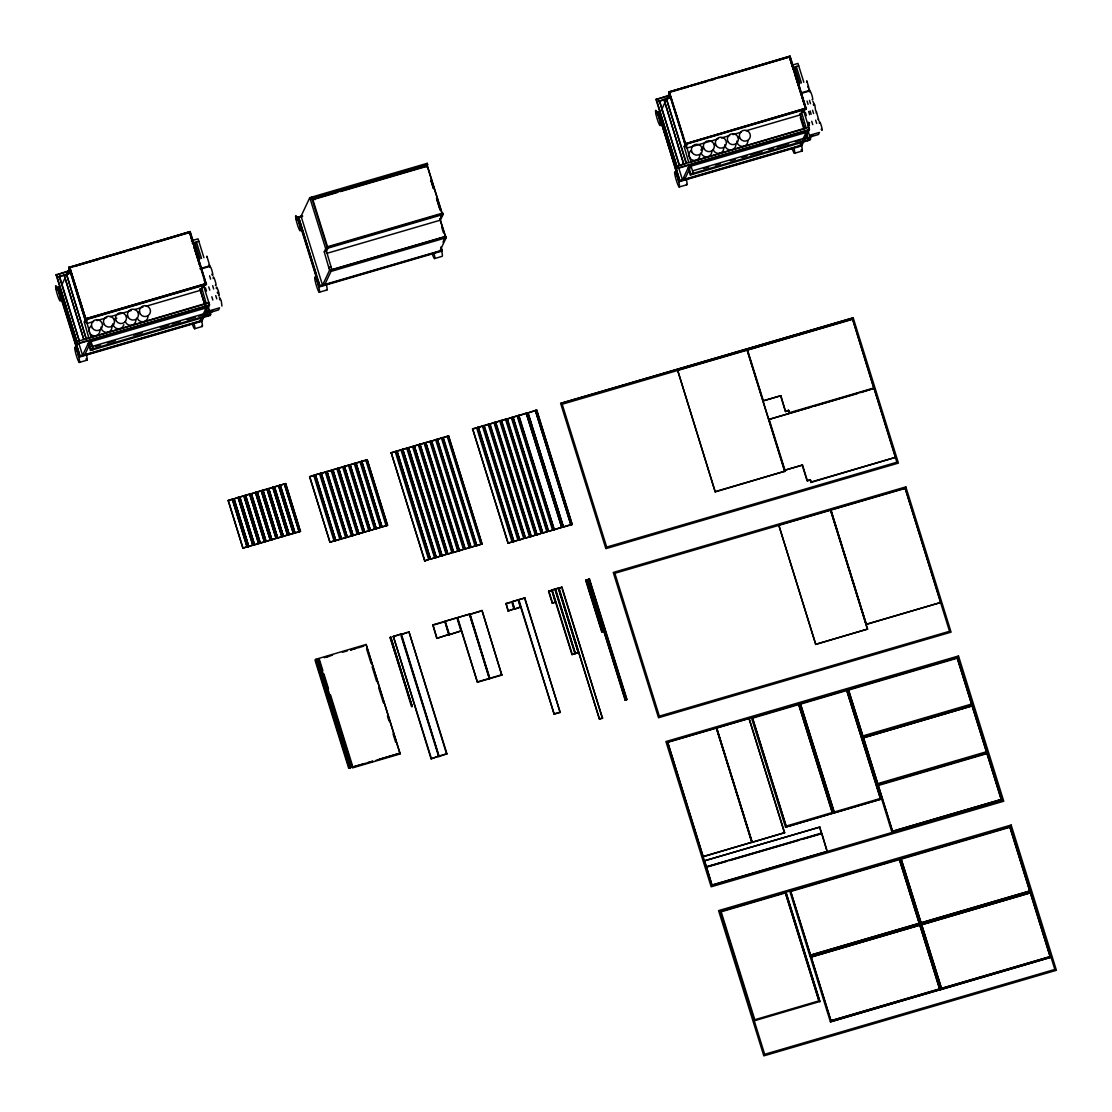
<?xml version="1.0" encoding="UTF-8"?>
<svg xmlns="http://www.w3.org/2000/svg" width="1112" height="1112" viewBox="0 0 1112 1112"><rect width="100%" height="100%" fill="white"/><g stroke="black" fill="none" stroke-linecap="round" stroke-linejoin="round"><path stroke-width="1.5" d="M219.328 297.14L221.26 300.685L221.941 306.078M812.914 101.456L814.846 105.001L815.541 110.394M212.642 310.818L211.336 312.583L209.459 312.931M812.427 135.886L812.469 134.899M76.867 341.565L208.806 302.52L209.292 305.439L77.604 343.942L56.114 274.97L68.374 270.939L68.861 273.844L59.867 276.471M56.865 277.361L69.111 273.316M80.008 356.104L58.561 287.063L57.49 288.23L60.104 295.278M58.561 287.063L57.741 287.702L79.23 356.688L202.092 320.756M68.819 267.436L190.194 231.574L206.359 284.533L85.179 319.964L68.819 267.436L190.194 231.574M61.827 284.839L64.732 278.653M66.192 275.567L69.82 267.839M85.179 319.964L69.013 267.005M88.863 338.062L84.29 322.035L85.791 318.769L69.806 267.422M85.985 322.563L88.001 318.296M77.604 343.942L56.364 274.442M76.867 349.112L78.98 357.216L201.842 321.285L206.484 311.402M86.222 338.826L66.47 274.094L85.707 337.186M78.98 357.216L79.452 356.215L57.963 287.243M80.05 356.048L58.853 289.176M89.599 340.439L82.58 355.353L79.008 343.858M91.114 337.395L86.541 321.382L84.29 322.035M84.832 354.7L91.865 339.785M90.475 350.461L90.975 349.404L88.751 342.26L208.444 307.26L210.668 314.404L210.168 315.46L90.475 350.461L88.251 343.316L90.642 342.621L91.99 346.902M92.88 349.766L93.366 348.709L90.572 340.216M203.176 284.602L200.494 290.301L146.2 306.189M207.888 308.427L209.542 304.91L203.982 287.035L205.428 283.949L204.399 280.655M206.29 303.715L201.717 287.702L203.982 287.035M204.969 307.732L205.414 306.773M205.539 309.011L206.04 307.954L208.264 315.113L207.763 316.169L205.539 309.011L207.944 308.316M200.021 321.02L201.425 318.032M203.44 313.737L207.04 306.092M300.059 225.097L297.446 218.063L298.516 216.896L319.978 285.937M298.516 216.896L316.211 274.845M309.775 197.672L301.06 216.214L322.536 285.186L329.555 270.272L324.245 251.868L325.705 248.782L309.775 197.672L427.216 163.325L427.647 164.715L427.147 165.771L311.972 199.451L312.472 198.395L427.647 164.715M314.988 199.66L315.321 198.951M324.801 284.533L331.821 269.604L326.497 251.215L327.957 248.115L312.041 197.005M316.823 278.945L318.935 287.035L441.798 251.117L441.214 246.906M318.935 287.035L319.408 286.048L297.919 217.076M320.006 285.867L318.254 281.405M232.95 499.038L233.687 498.718L248.532 546.367L242.972 548.272L228.141 500.622L232.297 499.121L247.072 546.909L232.297 499.121M248.379 546.687L233.687 498.718M253.633 544.88L238.802 497.231L239.469 497.022L254.314 544.685L248.768 546.576L233.923 498.927L238.079 497.439L252.855 545.214L238.079 497.439M239.469 497.022L233.923 498.927M244.306 497.509L258.637 543.518L243.862 495.743C232.116 499.455 248.268 494.562 244.515 495.66M249.644 494.048L264.42 541.836L249.644 494.048C237.898 497.759 254.05 492.88 250.297 493.964M265.601 539.862L251.27 493.853L255.426 492.366L270.272 540.015L255.426 492.366M251.423 493.533L266.115 541.502L271.509 539.918L256.816 491.949L256.149 492.157L270.994 539.807M261.862 490.587L262.599 490.267L277.444 537.916L271.898 539.807L257.206 491.838L261.209 490.67L276.054 538.319L261.209 490.67M277.291 538.236L262.599 490.267M267.658 488.891L268.381 488.571L283.226 536.22L277.68 538.125L262.988 490.156L266.991 488.974L281.836 536.637L266.991 488.974M283.073 536.54L268.381 488.571M273.441 487.209L274.164 486.875L289.009 534.538L283.463 536.429L268.618 488.78L272.774 487.292L287.563 535.067L272.774 487.292M242.972 548.272L228.28 500.303M274.164 486.875L268.618 488.78M278.556 485.596L293.346 533.371L278.556 485.596C266.741 489.058 282.726 484.943 279.279 485.388L294.124 533.037M427.216 163.325L426.716 164.381L441.7 212.503M247.851 546.562L233.02 498.913M248.768 546.576L234.076 498.607M284.338 483.901L299.128 531.689L284.338 483.901C272.593 487.626 288.745 482.733 285.006 483.817M245.252 495.34L259.944 543.309L254.551 544.88L239.858 496.911M259.416 543.184L244.584 495.535M251.034 493.645L265.726 541.613L260.333 543.198L245.641 495.229M265.142 541.627L250.367 493.839M271.509 539.918L256.816 491.949M271.898 539.807L257.206 491.838M276.777 538.111L261.932 490.462M277.68 538.125L262.988 490.156M309.581 476.798L313.737 475.31L334.086 540.96L334.809 540.752L335.532 540.418L315.127 474.907L309.581 476.798L329.986 542.322L335.532 540.418M282.559 536.415L267.714 488.766M283.463 536.429L268.77 488.46M315.516 474.796L320.909 473.212L320.242 473.406L340.592 539.056L339.869 539.264L319.519 473.615L315.516 474.796L335.768 540.627L341.175 539.056L320.909 473.212M288.272 534.858L273.496 487.084M274.553 486.764L289.245 534.733L294.638 533.162L279.946 485.193M440.741 216.77L441.186 215.811M439.907 218.994L445.592 236.62L332.057 269.827M440.7 217.326L442.701 213.059L327.526 246.739M341.036 537.304L321.146 473.42L325.302 471.933L345.651 537.582L347.097 537.04L326.692 471.516L325.955 471.849M442.701 213.059L443.132 214.435L440.449 220.134L326.914 253.341M285.728 483.498L300.421 531.466L295.027 533.051L280.335 485.082M321.298 473.1L341.551 538.945L346.958 537.36L326.692 471.516M346.819 535.609L326.928 471.724L331.084 470.237L351.434 535.887L352.879 535.345L332.474 469.834L331.751 470.154M299.906 531.341L285.061 483.692M327.081 471.405L347.333 537.249L352.74 535.664L332.474 469.834M358.662 533.663L357.216 534.191L336.866 468.541L332.863 469.723L353.116 535.553L358.662 533.663L338.256 468.138L337.534 468.458M442.965 242.18L445.703 236.369L329.555 270.272M439.977 250.839L446.134 237.746L445.703 236.369M358.523 533.982L338.256 468.138M364.444 531.967L358.898 533.871L338.646 468.027L342.649 466.859L362.998 532.509L363.721 532.287L364.444 531.967L344.039 466.442L343.372 466.637L363.721 532.287M364.305 532.287L344.039 466.442M370.226 530.271L364.68 532.175L344.428 466.331L348.431 465.163L368.781 530.813L370.226 530.271L349.821 464.76L349.099 465.08M349.821 464.76L344.275 466.651M355.604 463.065L376.023 528.589L375.286 528.909L374.563 529.117L354.214 463.468C342.468 467.179 358.62 462.3 354.881 463.384M381.805 526.893L376.245 528.798L355.993 462.953L359.996 461.786L380.346 527.435L381.068 527.213L381.805 526.893L361.386 461.369L360.719 461.563L381.068 527.213M381.652 527.213L361.386 461.369M387.588 525.198L382.028 527.102L361.775 461.258L365.778 460.09L386.128 525.74L387.588 525.198L367.168 459.687L366.446 460.007M387.435 525.517L367.168 459.687M329.986 542.322L309.734 476.478M334.086 540.96L330.139 542.003M339.869 539.264L335.921 540.307M340.592 539.056L341.315 538.736M345.651 537.582L341.704 538.625M351.434 535.887L347.486 536.929M424.645 560.921L391.174 452.667L395.177 451.5L428.732 559.558L424.645 560.921L430.191 559.016L396.567 451.083L395.844 451.416M353.116 535.553L332.863 469.723M357.216 534.191L353.268 535.233M430.038 559.336L396.567 451.083M357.939 533.982L337.589 468.333M430.427 559.225L396.956 450.972L400.959 449.804L434.583 557.737L430.427 559.225L435.973 557.32L402.349 449.401L401.627 449.721M358.898 533.871L338.646 468.027M362.998 532.509L359.051 533.552M435.821 557.64L402.349 449.401M436.21 557.529L402.739 449.29L406.742 448.108L440.366 556.042L436.21 557.529L441.756 555.639L408.132 447.705L407.409 448.025M364.68 532.175L344.428 466.331M368.781 530.813L364.833 531.856M441.603 555.958L408.132 447.705M441.992 555.847L446.148 554.346L412.524 446.426L408.521 447.594L441.992 555.847L447.538 553.943L413.914 446.009L413.191 446.343M350.21 464.649L370.463 530.48L376.023 528.589M374.563 529.117L370.616 530.16M447.385 554.262L413.914 446.009M447.775 554.151L414.303 445.898L418.307 444.73L451.931 552.664L447.775 554.151L453.321 552.247L419.697 444.327L418.974 444.647M376.245 528.798L355.993 462.953M315.544 659.43L315.085 660.375L348.709 768.309L350.961 766.835L317.337 658.902L315.544 659.43L349.154 767.349L348.709 768.309M316.281 659.819L317.003 659.611M316.892 659.847L317.337 658.902M380.346 527.435L376.398 528.478M419.697 444.327L414.15 446.218M419.933 444.522L424.089 443.035L457.713 550.968L453.557 552.455L458.95 550.885L425.479 442.632L419.933 444.522L453.557 552.455M319.283 659.152L322.855 670.592M382.028 527.102L361.775 461.258M424.756 442.951L458.366 550.885L459.103 550.565M386.128 525.74L382.18 526.782M431.261 440.936L464.885 548.869L459.339 550.774L463.495 549.272L429.871 441.353C418.126 445.064 434.278 440.171 430.539 441.269M431.498 441.144L435.654 439.657L469.222 547.716C457.616 551.191 473.656 546.451 469.931 547.507L436.377 439.448L437.044 439.254L470.904 547.382L476.45 545.492L475.783 545.686L442.159 437.753L442.84 437.558L476.687 545.7L482.08 544.115L448.622 435.862L447.941 436.057L481.496 544.115L482.233 543.796M470.515 547.493L437.044 439.254M470.904 547.382L475.06 545.895L441.436 437.961L437.28 439.448L442.84 437.558M476.687 545.7L480.843 544.199L447.219 436.279L443.062 437.767L448.622 435.862M366.112 644.46L400.125 753.95L352.462 767.892L318.407 658.526L366.112 644.46L400.181 753.825M508.003 543.295L472.614 428.843L476.617 427.675L512.104 541.933C500.65 545.339 516.51 540.682 512.827 541.725L477.34 427.467L478.007 427.272L513.786 541.6L519.346 539.709L518.609 540.029L483.122 425.771L483.789 425.576L519.582 539.918L525.128 538.013L524.447 538.208L488.905 424.089L489.572 423.894L525.364 538.222L530.91 536.318L530.174 536.651L494.687 422.393L495.354 422.199L531.147 536.526L536.693 534.636L535.956 534.955L500.469 420.697L501.137 420.503L536.929 534.844L542.475 532.94L541.739 533.26L506.252 419.015L506.933 418.821L542.712 533.148L548.258 531.244L512.715 417.125L512.034 417.32L547.521 531.578L512.034 417.32M513.41 541.711L478.007 427.272M513.786 541.6L517.956 540.112L482.399 425.979L478.243 427.481L483.789 425.576M519.582 539.918L523.738 538.417L488.182 424.297L484.026 425.785L489.572 423.894M525.364 538.222L529.52 536.735L493.964 422.602L489.808 424.089L495.354 422.199M390.076 637.732L390.896 637.093L412.163 706.537L390.076 637.732L390.896 637.093M431.067 758.843L438.934 756.091L431.067 758.843L393.328 636.328L400.945 634.09L439.073 756.507L446.941 753.741L408.938 631.755L401.071 634.507L407.173 632.728M531.147 536.526L535.303 535.039L499.747 420.906L495.591 422.407L501.137 420.503M400.945 634.09L393.078 636.856M536.929 534.844L541.085 533.343L505.529 419.224L501.373 420.711L506.933 418.821M685.089 163.7L676.763 166.133L808.702 127.102L809.188 130.007L677.5 168.524L656.024 99.538L668.27 95.507L668.757 98.412L656.761 101.929L669.007 97.884M507.155 419.015L511.312 417.528L546.868 531.661L542.712 533.148M408.938 631.755L446.69 754.27M547.59 529.91L512.715 417.125M553.373 529.757C556.528 529.256 541.266 533.315 552.594 530.09L517.094 415.832C505.348 419.558 521.514 414.665 517.761 415.749L553.303 529.882L517.817 415.624M660.792 120.318L679.724 181.075L658.457 111.631L657.387 112.812L660 119.846M349.905 767.753L350.627 767.53M659.777 117.024L658.457 111.631L679.905 180.686M668.715 92.004L790.09 56.142L806.256 109.101L685.075 144.532L668.715 92.004L790.09 56.142M661.001 110.95L669.716 92.407M372.701 761.289L352.963 766.96M526.24 413.164L561.727 527.422L526.24 413.164C507.739 418.696 527.06 413.553 526.963 412.955L562.505 527.088L563.186 526.88L527.63 412.76M535.386 410.495L570.873 524.739L535.386 410.495L527.866 412.969L536.776 410.078L536.04 410.411M436.738 638.385L448.942 634.452L436.738 638.385L432.86 624.847L444.856 621.344L449.123 634.757L461.327 630.824L449.123 634.757M448.748 634.869L444.856 621.344M445.245 621.233L457.24 617.716L445.245 621.233L449.331 634.34M411.551 706.704L390.298 637.259M457.63 617.605L469.625 614.102L457.63 617.605L477.423 682.24L489.419 678.737L469.625 614.102M688.759 162.63L684.186 146.603L685.687 143.337M685.882 147.131L687.897 142.864M677.5 168.524L656.261 99.01M676.763 173.694L678.876 181.784L801.738 145.853L809.439 129.478L803.879 111.603L805.672 108.253L789.478 57.337M469.806 614.408L482.01 610.474L501.804 675.109L489.808 678.626L469.806 614.408L480.301 611.336M678.876 181.784L679.349 180.783L657.859 111.812M689.496 165.007L682.476 179.935L678.389 166.786M691.011 161.963L686.438 145.95L684.186 146.603M482.01 610.474L501.804 675.109M691.761 164.354L684.728 179.268L684.297 177.892M690.371 175.029L690.872 173.972L688.648 166.828L808.341 131.828L810.565 138.972L810.064 140.029L690.371 175.029L688.147 167.884M692.776 174.334L693.262 173.277L691.038 166.133M524.391 538.333L488.905 424.089M508.059 611.03L514.258 608.848L508.059 611.03L506.029 603.455L512.034 601.703L514.439 609.154L520.638 606.985L514.439 609.154M439.073 756.507L401.321 633.979M512.41 601.592L518.414 599.841L512.41 601.592L514.634 608.737M518.845 599.702L524.836 597.95L518.845 599.702L554.179 714.21L560.17 712.458L524.836 597.95M563.186 526.88L554.276 529.771L518.873 415.318M489.808 678.626L470.001 613.991M562.45 527.213L526.907 413.08M536.776 410.078L572.18 524.53L563.423 527.088L528.019 412.649M552.303 603.288L555.5 601.981L552.303 603.288L548.591 591.375L551.788 590.069L571.971 654.593L575.168 653.3L571.971 654.593M555.305 602.412L551.788 590.069M552.178 589.958L555.166 589.082L552.178 589.958L572.18 654.176M555.555 588.971L558.558 588.095L555.555 588.971L575.363 653.606L578.351 652.73L558.558 588.095M558.738 588.401L561.935 587.108L602.468 718.282L599.465 719.158L558.738 588.401L561.935 587.108M677.597 370.129L715.224 491.921L784.877 471.21L747.069 349.821L677.597 370.129L715.224 491.921M803.072 109.171L800.39 114.87L746.096 130.757M601.731 631.852L602.523 631.255L601.731 631.852L585.732 580.506L586.538 579.908L603.316 631.394L587.525 579.63L586.719 580.228L587.525 579.63M586.538 579.908L585.732 580.506M625.18 700.254L625.973 699.656L625.18 700.254L587.9 579.519L626.167 699.976L626.959 699.365L589.485 579.046L588.693 579.644L589.485 579.046M625.778 700.087L588.498 579.338M806.2 128.283L801.613 112.27L803.879 111.603M808.174 125.781L809.564 122.82M799.917 145.589L806.937 130.66M806.923 138.347L807.423 137.29L692.526 170.887M807.659 140.737L808.16 139.681L805.936 132.523L806.77 137.874M602.718 631.574L586.914 579.797M747.069 349.821L784.697 471.613M747.264 350.099L852.557 318.977L873.851 388.352M599.465 719.158L558.947 587.984M763.374 400.807L780.888 395.691L763.374 400.807L747.459 349.71M626.167 699.976L588.887 579.227M810.12 480.05C803.114 482.803 812.135 476.826 810.87 482.441L895.646 457.31L874.157 388.324L768.865 419.46L811.565 406.978M785.711 411.176L788.714 410.3L785.517 411.579L780.888 395.691M788.714 410.3L789.27 413.08L788.519 410.703M852.362 319.366L562.199 404.226L606.693 547.09L896.87 462.231L852.557 318.977M784.975 470.167L802.489 465.052L784.975 470.167L769.059 419.071M987.456 752.782L877.326 784.989L892.005 832.443L1002.134 800.223L712.014 885.221L667.631 742.121L716.323 727.887L751.934 842.243L703.131 856.726L667.631 742.121M778.761 525.072L815.749 644.446L867.568 629.086L830.469 509.949L778.761 525.072L815.749 644.446M810.87 482.441L810.314 479.661M874.157 388.324L860.827 392.564M716.323 727.887L751.823 842.493M716.698 727.776L752.212 842.382L784.627 832.693L749.001 718.324L716.587 728.012L751.684 840.728M830.469 509.949L867.457 629.322M830.845 509.81L866.345 624.43L940.738 602.468L905.112 488.098L830.845 509.81L866.345 624.43M749.001 718.324L784.502 832.93M751.462 717.81L785.531 827.175L833.249 813.108L785.531 827.175M832.36 812.497L786.114 826.119L752.49 718.185L798.736 704.563L832.304 812.608L798.736 704.563M704.591 860.771L819.766 827.092L704.591 860.771L706.328 866.971L821.74 833.43L827.189 851.542L821.74 833.43M712.014 885.221L706.565 867.11L726.192 861.578M799.125 703.882L833.18 813.247M799.5 703.771L833.569 813.122L881.288 799.069L833.625 812.997M800.529 704.132L834.153 812.066L880.398 798.444L846.774 690.51L800.529 704.132L834.153 812.066M905.029 488.432L614.853 573.292L659.346 716.156L949.523 631.296L905.112 488.098M900.206 858.784L1010.405 826.452L1054.843 969.442L764.667 1054.301L720.173 911.437L785.892 892.116L819.891 1001.592L785.892 892.116M846.774 690.51L880.398 798.444M847.163 689.829L881.218 799.194M847.552 689.718L862.286 737.034M848.553 690.093L862.829 735.963L971.596 704.049L957.307 658.193L848.553 690.093L862.829 735.963M786.114 826.119L752.546 718.06M785.419 892.922L818.988 1000.981L785.419 892.922L721.174 911.812L754.798 1019.746L819.044 1000.856M789.687 891.115L899.886 858.77L920.124 924.086L809.981 956.292L789.742 890.976M862.398 737.423L972.541 705.203M790.688 891.49L810.537 955.222L919.29 923.321L899.441 859.576L790.688 891.49L810.537 955.222M863.398 737.798L972.166 705.884L986.441 751.754L972.166 705.884L863.398 737.798L877.688 783.654L986.441 751.754M819.766 827.092L821.504 833.291L819.655 827.342M877.688 783.654L863.454 737.673M877.326 784.989L985.76 753.394M878.258 785.489L892.547 831.359L1001.3 799.458L987.025 753.588L878.258 785.489L892.547 831.359M811.107 957.057L919.86 925.156L939.654 988.999L830.956 1020.788L811.107 957.057L919.86 925.156L939.654 988.999M957.307 658.193L971.596 704.049M957.682 657.512L667.52 742.371M899.441 859.576L919.235 923.433M972.43 704.827L862.342 736.908M901.207 859.159L921.056 922.904L1029.823 890.99L1009.96 827.258L901.207 859.159L921.056 922.904M830.414 1021.872L940.613 989.527L830.414 1021.872L810.161 956.556L920.305 924.336L940.543 989.652M830.956 1020.788L811.162 956.932M987.275 752.532L877.146 784.738L862.467 737.298M987.025 753.588L1001.245 799.57M1030.713 891.643L920.569 923.85M921.626 924.739L1030.393 892.825L1050.187 956.681L941.489 988.471L921.626 924.739L1030.393 892.825L1050.187 956.681M1009.96 827.258L1029.754 891.115M1010.349 826.577L720.173 911.437M940.933 989.541L1051.132 957.21L940.933 989.541L920.694 924.225L1030.768 892.144M941.489 988.471L921.681 924.614M812.163 136.373L809.355 137.499M199.979 268.645L209.723 265.782L206.915 256.205L206.762 257.317M211.794 274.261C214.755 279.876 210.585 263.613 209.918 267.436M801.474 92.755L809.619 90.35L806.812 80.773L806.659 81.885M812.066 99.677C814.332 102.137 810.328 88.557 809.814 92.018M818.932 120.791L816.277 111.144L816.277 113.202M69.597 267.853L190.374 232.172L156.292 242.43M74.643 266.31L98.885 259.291M101.303 258.512L125.434 251.52M128.756 250.547L151.996 243.75M671.203 91.851L688.425 86.944M691.205 85.999L707.079 81.426M709.525 80.634L714.752 79.244M719.533 77.715L733.642 73.67M736.186 72.85L790.271 56.74L669.09 92.171L685.631 143.517M321.41 195.184L326.636 193.683M329.638 192.779L341.62 189.304M344.442 188.442L353.282 185.899M355.965 185.078L379.943 178.101M386.601 176.155L398.749 172.569M401.599 171.762L410.258 169.205M413.261 168.357L425.076 164.868M313.514 199.479L337.186 192.557M340.522 191.584L425.465 166.731M425.813 166.633L427.258 166.216L426.799 166.953M56.114 274.97L68.124 271.467M656.024 99.538L666.519 96.466M191.459 240.79L198.061 238.858L203.927 257.706M793.009 64.871L797.957 63.426L803.823 82.274M192.209 243.18L198.798 241.248M793.746 67.262L798.694 65.816M792.759 69.375L796.053 68.416M298.489 216.965L301.797 215.992M302.686 216.075L297.696 217.535L319.186 286.507L442.048 250.589L441.019 247.295M658.235 112.103L679.126 181.256L801.988 145.324M297.446 218.063L302.436 216.604M200.466 269.132L210.071 266.324M801.961 93.227L809.967 90.892M340.3 243.695L327.136 247.545L312.083 199.201L427.258 165.521L442.326 213.865M343.594 242.736L378.149 232.63M381.444 231.671L439.031 214.825M325.705 248.782L443.132 214.435M686.549 143.462L806.269 108.086L684.895 143.934L681.92 132.092M85.374 319.547L206.554 284.102M806.45 108.67L685.27 144.115L668.91 91.573M324.245 251.868L326.497 251.215M86.958 323.509L93.547 321.576M96.827 320.617L106.71 317.726M109.991 316.767L131.383 310.512M134.677 309.553L142.906 307.148M686.855 148.077L718.116 138.93M721.41 137.971L729.639 135.567M732.933 134.608L741.162 132.203M329.069 267.353L331.32 266.699M86.861 338.646L206.888 303.548M328.818 267.881L331.07 267.227M691.761 161.74L806.784 128.116M77.854 343.413L209.542 304.91M677.75 167.981L809.439 129.478M113.48 333.739L116.774 332.78M177.656 314.974L180.95 314.015M721.605 155.902L724.899 154.943M794.01 134.733L797.304 133.774M330.959 271.425L446.134 237.746M206.345 311.694L219.55 307.843L218.55 309.956L210.307 312.361M809.55 135.303L819.447 132.411L818.446 134.524L805.255 138.388M92.63 346.318L207.527 312.722L207.027 313.779L198.7 316.211M95.465 346.402L100.455 344.942M107.113 342.996L115.439 340.564M133.76 335.212L142.086 332.766M160.406 327.414L168.732 324.982M172.054 324.009L180.38 321.576M187.038 319.63L195.364 317.184M703.688 168.537L708.678 167.078M715.336 165.132L720.34 163.672M730.32 160.754L735.324 159.294M741.982 157.348L746.972 155.875M750.308 154.902L761.97 151.496M768.628 149.55L773.618 148.091M776.954 147.118L788.603 143.712M795.261 141.766L800.265 140.293M90.975 349.404L210.668 314.404M690.872 173.972L810.565 138.972M79.452 356.215L202.273 320.353M319.408 286.048L442.228 250.186M679.349 180.783L802.169 144.921M79.286 362.429A8.006 1.001 73.7 0 0 77.173 351.517A8.006 1.001 73.7 0 0 75.06 350.377A8.006 1.001 73.7 0 0 79.286 362.429L86.903 360.205M192.404 324.329A8.006 1.001 73.7 0 0 194.656 328.749L202.134 326.497M319.241 292.261A8.006 1.001 73.7 0 0 317.128 281.35A8.006 1.001 73.7 0 0 315.016 280.21A8.006 1.001 73.7 0 0 319.241 292.261L326.858 290.024M432.359 254.161A8.006 1.001 73.7 0 0 434.625 258.582L442.103 256.33A8.006 1.001 73.7 0 0 441.2 249.338M679.182 186.997A8.006 1.001 73.7 0 0 677.069 176.085A8.006 1.001 73.7 0 0 674.956 174.945A8.006 1.001 73.7 0 0 679.182 186.997L686.799 184.773M794.413 153.303L802.03 151.065M228.141 500.622L233.534 499.038M251.27 493.853L256.663 492.268M257.053 492.157L262.446 490.587M262.835 490.475L268.228 488.891M321.146 473.42L326.539 471.835M326.928 471.724L332.321 470.154M334.059 469.639L338.104 468.458M338.493 468.347L343.886 466.762M355.84 463.273L361.247 461.688M361.622 461.577L367.029 460.007M391.021 452.987L396.414 451.402M396.803 451.291L402.197 449.707M402.586 449.595L407.979 448.025M409.716 447.51L413.775 446.329M432.846 440.755L436.905 439.56M472.461 429.162L477.868 427.592M508.504 418.626L512.562 417.445M560.629 403.378L853.182 317.837L898.413 463.092L605.859 548.647L560.629 403.378L853.168 317.851M243.125 547.952L248.532 546.367M248.907 546.256L254.314 544.685M254.69 544.574L260.097 542.99M260.472 542.878L265.879 541.294M266.255 541.183L271.662 539.612M272.037 539.501L277.444 537.916M277.833 537.805L283.226 536.22M283.616 536.109L289.009 534.538M289.398 534.427L294.791 532.843M295.18 532.731L300.574 531.147M789.451 412.677L874.032 387.949M814.846 406.019L857.547 393.523M430.191 559.016L429.51 559.211L395.9 451.277M435.973 557.32L435.237 557.654L401.682 449.595M441.756 555.639L441.019 555.958L407.465 447.9M447.538 553.943L446.802 554.262L413.247 446.204M453.321 552.247L452.653 552.455L419.029 444.522M464.885 548.869L464.149 549.189L430.594 441.13M554.429 529.451L561.796 527.297M563.562 526.768L570.929 524.614M572.319 524.211L571.596 524.53L536.109 410.286M715.405 491.532L784.877 471.21M811.051 482.038L895.646 457.31M432.665 625.278L444.661 621.761M505.835 603.872L510.325 602.565M548.591 591.375L551.594 590.5M332.544 655.177L324.301 657.581L329.194 656.261M342.44 652.271L347.389 650.826M350.683 649.867L358.94 647.448M350.627 649.978L355.59 648.532M358.884 647.573L363.832 646.128M477.632 681.823L489.627 678.306M490.003 678.195L501.998 674.692M575.557 653.189L578.56 652.299M349.154 767.349L350.961 766.835M354.617 766.474L364.514 763.583M367.808 762.623L372.756 761.178M379.359 759.246L399.152 753.449L376.009 760.33M554.374 713.793L560.378 712.027M866.47 624.179L940.738 602.468M815.861 644.209L867.568 629.086M439.323 755.965L446.941 753.741M599.674 718.741L602.662 717.865M882.066 783.293L985.635 753.005M703.257 856.49L751.934 842.243M752.324 842.131L784.627 832.693M706.44 866.734L821.615 833.055M729.486 860.618L798.583 840.408M801.877 839.449L821.629 833.68M892.602 831.248L1001.3 799.458M712.125 884.985L827.3 851.292M810.592 955.097L919.29 923.321M921.111 922.779L1029.823 890.99M819.947 1001.467L754.242 1020.802L720.228 911.312M831.011 1020.677L939.709 988.888M941.544 988.346L1050.242 956.556M809.466 90.406L808.91 89.558M209.57 265.837L209.014 264.99M215.325 285.242C217.924 287.883 212.6 272.037 213.226 278.5M218.48 295.361C221.066 298.016 215.756 282.156 216.381 288.633M818.001 119.081L818.376 119.929M821.156 129.214C824.492 135.177 818.932 116.301 819.419 123.321M807.743 86.43L808.146 87.639M217.313 292.248L217.702 293.443M809.466 100.386L810.495 103.68M812.552 110.269L813.567 113.563M815.624 120.152L816.653 123.446M801.432 82.983L796.303 66.511L795.302 68.638L799.917 83.456M807.076 101.095L808.09 104.389M810.148 110.964L811.176 114.258M808.632 111.436L809.661 114.731M811.718 121.319L812.747 124.614M789.895 56.559L806.256 109.101M789.631 57.004L805.63 108.35M789.52 57.254L792.578 67.276M795.191 75.463L804.991 106.933M805.352 112.368L806.367 115.662M808.424 122.251L809.453 125.545M805.644 131.105L806.075 132.481M799.959 113.493L804.393 128.353M800.209 114.967L804.296 128.061M800.279 117.552L803.837 129.048M957.752 657.387L1002.19 800.376M802.489 465.052L807.312 480.537M780.693 396.094L785.517 411.579M802.308 465.442L807.131 480.94M669.535 92.338L680.85 128.853M690.469 164.784L690.899 166.174M668.02 96.035L668.757 98.412M686.368 162.866L666.366 98.662L686.118 163.394M900.261 858.659L920.514 923.975M679.404 164.91L659.402 100.692L679.154 165.438M536.623 410.397L572.18 524.53M589.29 579.477L626.765 699.795M587.9 579.519L625.375 699.837M587.317 580.047L603.316 631.394M586.858 581.993L602.329 631.685M585.941 580.089L601.926 631.435M528.381 414.623L563.423 527.088M528.005 414.734L563.033 527.199M518.498 415.429L554.276 529.771M518.859 417.403L553.887 529.882M513.091 417.014L548.647 531.133M562.255 589.179L602.468 718.282M507.308 418.696L542.851 532.829M506.78 419.127L541.808 531.605M506.252 419.015L541.808 533.135M426.577 164.465L427.133 166.244M558.363 588.512L578.351 652.73M439.768 218.577L445.467 236.87M555.166 589.082L575.363 653.606M554.971 589.513L574.973 653.717M441.867 227.724L443.396 232.644M501.526 420.392L537.068 534.524M501.512 422.477L536.54 534.955M500.469 420.697L536.012 534.83M548.786 590.945L552.497 602.857M495.743 422.087L531.286 536.206M440.852 248.087L441.798 251.117M495.73 424.172L530.758 536.637M494.687 422.393L530.229 536.526M489.961 423.769L525.503 537.902M489.433 424.2L524.975 538.333M484.179 425.465L519.721 539.598M483.65 425.896L519.193 540.029M483.122 425.771L518.665 539.904M478.396 427.161L513.939 541.28M477.34 427.467L512.882 541.6M472.614 428.843L508.156 542.976M524.642 598.381L560.17 712.458M518.414 599.841L554.179 714.21M518.206 600.258L520.444 607.402M512.271 603.552L514.05 609.265M506.029 603.455L508.253 610.599M448.47 436.182L482.08 544.115M443.215 437.447L476.839 545.38M443.188 439.504L476.297 545.811M437.433 439.143L471.057 547.062M431.651 440.825L465.275 548.758M431.122 441.255L464.232 547.549M425.868 442.52L459.492 550.454M426.23 444.466L459.339 550.774M425.84 444.578L458.95 550.885M420.086 444.216L453.696 552.136M420.058 446.273L453.168 552.567M469.431 614.519L489.419 678.737M414.303 445.898L447.914 553.832M408.521 447.594L442.131 555.527M457.24 617.716L477.423 682.24M457.046 618.147L460.618 629.614M402.739 449.29L436.349 557.209M396.956 450.972L430.566 558.905M391.174 452.667L424.784 560.601M432.86 624.847L436.947 637.954M366.501 459.882L386.851 525.531M355.465 463.384L375.87 528.909M354.936 463.259L375.286 528.909M350.572 466.595L369.962 528.839M350.183 466.706L369.573 528.951M349.154 464.955L369.504 530.605M401.21 636.272L438.684 756.619M393.328 636.328L431.317 758.314M390.673 637.551L412.163 706.537M331.807 470.028L352.156 535.678M326.024 471.71L346.374 537.36M320.756 473.531L340.661 537.416M315.877 476.742L335.768 540.627M315.488 476.853L335.379 540.738M314.46 475.102L334.809 540.752M366.557 648.796L371.144 663.516M372.159 666.783L376.69 681.614M378.775 688.036L383.362 702.756M387.435 715.836L388.908 720.868M393.036 733.837L395.594 742.01M285.589 483.817L300.421 531.466M280.697 487.042L295.027 533.051M280.307 487.153L294.638 533.162M209.57 275.818L210.599 279.112M212.656 285.701L213.671 288.995M215.728 295.584L216.757 298.864M274.914 488.724L288.731 533.093M274.525 488.835L288.342 533.204M201.536 258.415L196.407 241.943L195.406 244.056L200.021 258.874M208.736 286.868L209.765 290.162M211.822 296.751L212.851 300.045M189.999 231.991L206.359 284.533M189.624 232.686L193.196 244.362M194.266 247.587L199.896 265.893L194.141 247.684M204.58 280.71L205.567 284.116L189.777 232.338L192.084 241.082M205.456 287.8L206.471 291.094M323.87 673.872L328.457 688.578M330.556 695.014L352.907 767.085M208.389 309.748L210.168 315.46M317.518 661.237L350.558 767.669M317.393 661.487L318.922 666.394M319.95 669.66L343.372 744.887M345.415 751.434L350.502 767.78M336.088 723.717L337.617 728.624M205.748 306.537L206.179 307.913M200.063 288.925L205.511 307.037L199.951 289.176M250.881 493.964L265.212 539.973M246.002 497.189L260.333 543.198M245.613 497.3L259.944 543.309M240.22 498.871L254.551 544.88M239.831 498.982L254.161 544.991M69.75 267.519L85.749 318.866M69.639 267.77L80.439 302.631M81.468 305.939L85.082 317.545M59.506 276.123L79.258 340.87L59.256 276.652M813.358 104.194L813.678 105.431M219.523 298.753L219.773 299.879M99.997 330.306A5.546 5.449 25.2 0 1 89.794 333.28M89.196 331.974A5.546 5.449 25.2 0 1 91.531 325.774M123.863 324.704A5.546 5.449 25.2 0 1 112.951 323.55M114.425 319.644A5.546 5.449 25.2 0 1 116.843 318.171M111.756 325.385A5.546 5.449 25.2 0 1 107.405 332.321A5.546 5.449 25.2 0 1 100.956 327.053M147.993 316.267A5.546 5.449 25.2 0 1 137.193 317.949M138.416 312.625A5.546 5.449 25.2 0 1 139.528 311.735M135.998 319.769A5.546 5.449 25.2 0 1 125.197 321.451M126.42 316.142A5.546 5.449 25.2 0 1 127.532 315.238M86.514 355.159A8.006 1.001 73.7 0 1 85.999 358.842M194.127 323.689A8.006 1.001 73.7 0 1 194.656 328.749M201.758 321.465A8.006 1.001 73.7 0 1 201.745 326.066M326.469 284.992A8.006 1.001 73.7 0 1 326.469 289.593M434.097 253.522A8.006 1.001 73.7 0 1 434.625 258.582M699.893 154.874A5.546 5.449 25.2 0 1 691.789 159.794A5.546 5.449 25.2 0 1 691.428 150.342M723.884 147.854A5.546 5.449 25.2 0 1 713.084 149.536M714.321 144.212A5.546 5.449 25.2 0 1 715.419 143.323M711.888 151.357A5.546 5.449 25.2 0 1 701.088 153.039M700.977 150.217A5.546 5.449 25.2 0 1 703.423 146.826M747.889 140.835A5.546 5.449 25.2 0 1 742.58 146.436A5.546 5.449 25.2 0 1 736.839 141.099M738.312 137.207A5.546 5.449 25.2 0 1 739.424 136.303M735.894 144.338A5.546 5.449 25.2 0 1 730.584 149.939A5.546 5.449 25.2 0 1 724.843 144.616M686.41 179.741A8.006 1.001 73.7 0 1 686.41 184.342M794.024 148.257A8.006 1.001 73.7 0 1 794.552 153.317A8.006 1.001 73.7 0 1 792.3 148.897M801.14 144.073A8.006 1.001 73.7 0 1 801.14 149.717M64.065 274.789L83.817 339.535L64.065 274.789M85.193 318.949L206.373 283.518L85.193 318.949M663.961 99.357L683.713 164.103L663.961 99.357M905.835 486.903L613.268 572.471L658.512 717.726L951.08 632.144L905.835 486.903M958.502 655.969L665.935 741.551L711.166 886.792L1003.747 801.21L958.502 655.969M1011.155 825.034L718.588 910.617L763.833 1055.858L1056.4 970.289L1011.155 825.034M433.458 188.526L430.9 180.311L433.458 188.553M440.116 209.89L436.529 198.381L440.102 209.904M92.296 327.984A5.546 5.449 25.2 0 0 101.859 327.762A5.546 5.449 25.2 0 0 96.758 319.686A5.546 5.449 25.2 0 0 92.296 327.984M116.287 320.979A5.546 5.449 25.2 0 0 125.851 320.742A5.546 5.449 25.2 0 0 120.749 312.667A5.546 5.449 25.2 0 0 116.287 320.979M104.292 324.482A5.546 5.449 25.2 0 0 113.855 324.245A5.546 5.449 25.2 0 0 108.754 316.169A5.546 5.449 25.2 0 0 104.292 324.482M140.279 313.959A5.546 5.449 25.2 0 0 149.842 313.723A5.546 5.449 25.2 0 0 144.741 305.647A5.546 5.449 25.2 0 0 140.279 313.959M128.283 317.462A5.546 5.449 25.2 0 0 137.846 317.226A5.546 5.449 25.2 0 0 132.745 309.15A5.546 5.449 25.2 0 0 128.283 317.462M55.92 288.967A8.006 1.001 73.7 0 0 60.145 301.018A8.006 1.001 73.7 0 0 58.046 290.107A8.006 1.001 73.7 0 0 55.92 288.967M295.889 218.786A8.006 1.001 73.7 0 0 300.115 230.851A8.006 1.001 73.7 0 0 298.002 219.94A8.006 1.001 73.7 0 0 295.889 218.786M692.192 152.566A5.546 5.449 25.2 0 0 701.755 152.33A5.546 5.449 25.2 0 0 696.654 144.254A5.546 5.449 25.2 0 0 692.192 152.566M716.184 145.547A5.546 5.449 25.2 0 0 725.747 145.311A5.546 5.449 25.2 0 0 720.645 137.235A5.546 5.449 25.2 0 0 716.184 145.547M704.188 149.05A5.546 5.449 25.2 0 0 713.751 148.813A5.546 5.449 25.2 0 0 708.65 140.737A5.546 5.449 25.2 0 0 704.188 149.05M740.175 138.527A5.546 5.449 25.2 0 0 749.738 138.291A5.546 5.449 25.2 0 0 744.651 130.215A5.546 5.449 25.2 0 0 740.175 138.527M728.179 142.03A5.546 5.449 25.2 0 0 737.742 141.808A5.546 5.449 25.2 0 0 732.641 133.718A5.546 5.449 25.2 0 0 728.179 142.03M655.83 113.535A8.006 1.001 73.7 0 0 660.055 125.586A8.006 1.001 73.7 0 0 657.943 114.675A8.006 1.001 73.7 0 0 655.83 113.535"/></g></svg>
